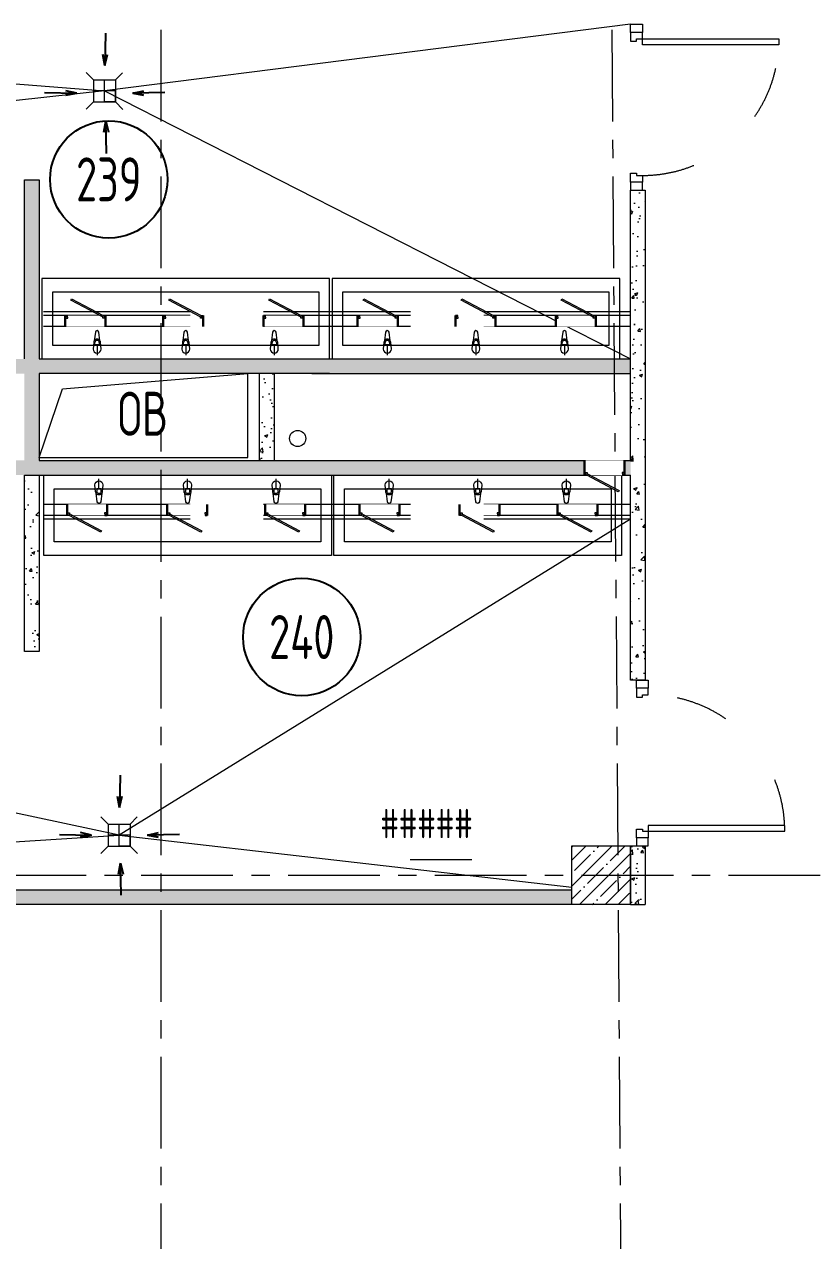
# Model space of a CAD drawing. Header units: millimetres. Extents: x -65527 to 8894748, y -37603 to 223697.
# Drawn here: x -26993 to -21624, y 22665 to 30956 of the extents above; entities that cross this region are included whole.
import ezdxf
from ezdxf import colors
from ezdxf.entities.mleader import LeaderData, LeaderLine
from ezdxf.enums import TextEntityAlignment as Align
from ezdxf.math import Vec2, Vec3

# ---------------------------------------------------------------- set-up
doc = ezdxf.new("R2010")
doc.units = ezdxf.units.MM
doc.header["$LTSCALE"] = 10
for name, pattern in [('ACAD_ISO03W100', [30, 12, -18]), ('ADSK_Штриховая_ш2 п1', [3, 2, -1]), ('CENTER', [2, 1.25, -0.25, 0.25, -0.25])]:
    doc.linetypes.add(name, pattern=pattern)
for name, color, linetype, lineweight in [('_0', 250, 'Continuous', 9), ('АР_Номер помещения', 1, 'Continuous', 25), ('АР_Оси', 142, 'Continuous', 9), ('АР_Помещения_площадь', 19, 'Continuous', 9)]:
    doc.layers.add(name, color=color, linetype=linetype, lineweight=lineweight)
doc.layers.add('Архитектура', color=251, linetype='Continuous')
doc.layers.add('ТХ_ВК_трапы', color=5, linetype='Continuous')
doc.styles.add('ICOCPEUR', font='isocpeur.ttf')
doc.styles.add('ISOCPEUR', font='isocpeur.ttf', dxfattribs={"width": 0.7})
doc.styles.get("Standard").update_dxf_attribs({"font": 'ARIALN.TTF'})
pattern_1 = [(50, (30232.33, -93445.12), (215.17805, -18.82564), [22.5, -247.5]), (355, (30232.33, -93445.12), (-41.6254, 225.65764), [18, -198]), (100.45144, (30250.26, -93446.7), (173.55265, 206.832), [19.12206, -210.34263]), (46.1842, (30232.33, -93385.12), (320.1724, -49.6558), [33.75, -371.25]), (96.63564, (30259, -93389.26), (280.3986, 292.2356), [28.6831, -315.5141]), (351.18416, (30232.33, -93385.12), (280.3986, 292.2356), [27, -297]), (21, (30262.33, -93400.12), (179.07212, -120.78567), [22.5, -247.5]), (326, (30262.33, -93400.12), (72.9946, 217.545), [18, -198]), (71.45144, (30277.25, -93410.19), (252.0667, 96.75935), [19.12206, -210.34263]), (37.5, (30232.33, -93445.12), (3.647957, 99.868156), [0, -195.6, 0, -201, 0, -198.75]), (7.5, (30232.33, -93445.12), (78.92086, 118.32351), [0, -114.6, 0, -191.1, 0, -75.75]), (327.5, (30165.43, -93445.12), (160.14673, -6.76646), [0, -75, 0, -234, 0, -310.5]), (317.5, (30135.43, -93445.12), (174.95585, 30.0315), [0, -97.5, 0, -155.4, 0, -220.5])]

# ---------------------------------------------------------------- blocks, each defined once
blk = doc.blocks.new('_DOTSMALL')
at = {"color": 0, "linetype": 'ByBlock', "const_width": 0.5}
blk.add_lwpolyline([(-0.0625, 0, 1), (0.0625, 0, 1)], format="xyb", close=True, dxfattribs=at)
blk = doc.blocks.new('*U104')
for points in [[(0, 0), (0, -80), (55, -80), (55, 0), (0, 0)], [(55, -80), (55, 0), (115, 0), (115, -40), (100, -40), (100, -80), (55, -80)], [(1075, -80), (1075, 0), (1015, 0), (1015, -40), (1030, -40), (1030, -80), (1075, -80)], [(1130, 0), (1130, -80), (1075, -80), (1075, 0), (1130, 0)]]:
    blk.add_lwpolyline(points)
blk.add_lwpolyline([(100, -80), (100, -1010), (140, -1010), (140, -80)], close=True)
at = {"linetype": 'ACAD_ISO03W100', "ltscale": 3}
blk.add_arc((100, -80), 930, 270, 0, dxfattribs=at)
blk = doc.blocks.new('*U64')
for points in [[(-55, -80), (-55, 0), (-115, 0), (-115, -40), (-100, -40), (-100, -80), (-55, -80)], [(0, 0), (0, -80), (-55, -80), (-55, 0), (0, 0)], [(-1130, 0), (-1130, -80), (-1075, -80), (-1075, 0), (-1130, 0)], [(-1075, -80), (-1075, 0), (-1015, 0), (-1015, -40), (-1030, -40), (-1030, -80), (-1075, -80)]]:
    blk.add_lwpolyline(points)
blk.add_lwpolyline([(-100, -80), (-100, -1010), (-140, -1010), (-140, -80)], close=True)
at = {"linetype": 'ACAD_ISO03W100', "ltscale": 3}
blk.add_arc((-100, -80), 930, 180, 270, dxfattribs=at)
blk = doc.blocks.new('*U263')
at = {"layer": 'АР_Номер помещения', "color": 7}
blk.add_circle((-12287.3, 1116.1), 400, dxfattribs=at)
at = {"layer": 'АР_Помещения_площадь', "color": 7}
blk.add_line((-17480.6, 1658.5), (-17903, 1658.5), dxfattribs=at)
at = {"color": 7, "style": 'ISOCPEUR', "width": 0.7, "flags": 1}
blk.add_attdef('КАТЕГОРИЯ', (-499.2, -2092.2), '', height=250, dxfattribs=at)
at = {"layer": 'АР_Номер помещения', "color": 7, "style": 'ISOCPEUR', "width": 0.7}
blk.add_attdef('НОМЕР_ПОМЕЩЕНИЯ', text='', height=300, dxfattribs=at).set_placement((-12287.3, 1116.1), align=Align.MIDDLE_CENTER)
at = {"layer": 'АР_Помещения_площадь', "color": 7, "style": 'ISOCPEUR', "width": 0.7}
blk.add_attdef('ПЛОЩАДЬ_ПОМЕЩЕНИЯ', text='', height=200, dxfattribs=at).set_placement((-17475.8, 1905), align=Align.MIDDLE_RIGHT)
at = {"layer": 'АР_Помещения_площадь', "color": 7, "lineweight": 30, "width": 0.7, "flags": 104}
blk.add_attdef('ИМЯ_ПОМЕЩЕНИЯ', text='', height=100, dxfattribs=at).set_placement((157.6, 1217.1), align=Align.MIDDLE_CENTER)
blk = doc.blocks.new('*U255')
at = {"layer": 'АР_Номер помещения', "color": 7}
blk.add_circle((-10972.8, 1736.8), 400, dxfattribs=at)
at = {"layer": 'АР_Помещения_площадь', "color": 7}
blk.add_line((-9813.3, 218.3), (-10235.6, 218.3), dxfattribs=at)
at = {"color": 7, "style": 'ISOCPEUR', "width": 0.7, "flags": 1}
blk.add_attdef('КАТЕГОРИЯ', (-499.2, -2092.2), '', height=250, dxfattribs=at)
at = {"layer": 'АР_Номер помещения', "color": 7, "style": 'ISOCPEUR', "width": 0.7}
blk.add_attdef('НОМЕР_ПОМЕЩЕНИЯ', text='', height=300, dxfattribs=at).set_placement((-10972.8, 1736.8), align=Align.MIDDLE_CENTER)
at = {"layer": 'АР_Помещения_площадь', "color": 7, "lineweight": 30, "width": 0.7, "flags": 104}
blk.add_attdef('ИМЯ_ПОМЕЩЕНИЯ', text='', height=100, dxfattribs=at).set_placement((157.6, 1217.1), align=Align.MIDDLE_CENTER)
at = {"layer": 'АР_Помещения_площадь', "color": 7, "style": 'ISOCPEUR', "width": 0.7}
blk.add_attdef('ПЛОЩАДЬ_ПОМЕЩЕНИЯ', text='', height=200, dxfattribs=at).set_placement((-9808.4, 464.8), align=Align.MIDDLE_RIGHT)
blk = doc.blocks.new('Из_буфера31843')
for p, q in [((365.8, 166.1), (359.2, 113.1)), ((394.6, 113.1), (388, 166.1)), ((915.8, 166.1), (909.2, 113.1)), ((944.6, 113.1), (938, 166.1)), ((1465.7, 166.1), (1459.1, 113.1)), ((1494.5, 113.1), (1487.9, 166.1)), ((355.9, 103.6), (351.9, 61.7)), ((363.3, 86.6), (363.3, 101.5)), ((390.5, 86.6), (363.3, 86.6)), ((390.5, 101.5), (390.5, 86.6)), ((401.9, 61.7), (397.9, 103.6)), ((905.9, 103.6), (901.9, 61.7)), ((913.3, 86.6), (913.3, 101.5)), ((940.5, 86.6), (913.3, 86.6)), ((940.5, 101.5), (940.5, 86.6)), ((951.9, 61.7), (947.9, 103.6)), ((1455.8, 103.6), (1451.8, 61.7)), ((1463.2, 86.6), (1463.2, 101.5)), ((1490.4, 86.6), (1463.2, 86.6)), ((1490.4, 101.5), (1490.4, 86.6)), ((1501.8, 61.7), (1497.8, 103.6))]:
    blk.add_line(p, q)
at = {"lineweight": 13, "ltscale": 500}
for p, q in [((376.9, 85), (376.9, 22.5)), ((926.9, 85), (926.9, 22.5)), ((1476.9, 85), (1476.9, 22.5))]:
    blk.add_line(p, q, dxfattribs=at)
for points in [[(1819.9, 500), (33.9, 500), (33.9, 0), (1819.9, 0)], [(1754.9, 415), (98.9, 415), (98.9, 85), (1754.9, 85)]]:
    blk.add_lwpolyline(points, close=True)
for centre, major_axis, start_param, end_param in [((376.9, 164.7), (-7.91, 7.91), 4.051589, 6.943986), ((926.9, 164.7), (-7.91, 7.91), 4.051589, 6.943986), ((1476.8, 164.7), (-7.91, 7.91), 4.051589, 6.943986), ((376.9, 101.7), (-14.9, -14.9), -1.35736, -0.875625), ((376.9, 101.7), (-14.9, 14.9), 4.498953, 6.496621), ((376.9, 101.5), (-9.62, 9.62), 3.926991, 7.068583), ((376.9, 101.7), (-14.9, 14.9), 4.017217, 4.498953), ((926.9, 101.7), (-14.9, -14.9), -1.35736, -0.875625), ((926.9, 101.7), (-14.9, 14.9), 4.498953, 6.496621), ((926.9, 101.5), (-9.62, 9.62), 3.926991, 7.068583), ((926.9, 101.7), (-14.9, 14.9), 4.017217, 4.498953), ((1476.8, 101.7), (-14.9, -14.9), -1.35736, -0.875625), ((1476.8, 101.7), (-14.9, 14.9), 4.498953, 6.496621), ((1476.8, 101.5), (-9.62, 9.62), 3.926991, 7.068583), ((1476.8, 101.7), (-14.9, 14.9), 4.017217, 4.498953), ((376.9, 61.7), (-17.7, -17.7), -0.785398, 2.356194), ((926.9, 61.7), (-17.7, -17.7), -0.785398, 2.356194), ((1476.8, 61.7), (-17.7, -17.7), -0.785398, 2.356194)]:
    blk.add_ellipse(centre, major_axis=major_axis, ratio=1, start_param=start_param, end_param=end_param)
blk = doc.blocks.new('Трап ТХ')
at = {"layer": 'ТХ_ВК_трапы', "color": 5, "lineweight": 0}
for p, q in [((305243.2, -196674.3), (305292.9, -196724.5)), ((305292.9, -196724.5), (305292.9, -196874.5)), ((305292.9, -196724.5), (305442.2, -196724.5)), ((305367.6, -196874.5), (305367.6, -196724.5)), ((305491.2, -196675.5), (305442.2, -196724.5)), ((305442.2, -196724.5), (305442.2, -196874.5)), ((305442.2, -196799.5), (305292.9, -196799.5)), ((305442.2, -196874.5), (305442.2, -196799.5)), ((305243.2, -196924.3), (305292.9, -196874.5)), ((305292.9, -196874.5), (305442.2, -196874.5)), ((305442.2, -196874.5), (305367.6, -196874.5)), ((305493.2, -196925.5), (305442.2, -196874.5))]:
    blk.add_line(p, q, dxfattribs=at)
blk = doc.blocks.new('A$C985b353d')
at = {"layer": 'ТХ_ВК_трапы', "ltscale": 100}
for p, q in [((6.4, 408.7), (2.2, 189.2)), ((2.2, 189.2), (-11.2, 263.5)), ((-11.2, 263.5), (2.2, 189.2)), ((2.2, 189.2), (19.8, 264.3)), ((-407.4, 3.3), (-187.9, -0.9)), ((-187.9, -0.9), (-263, 16.7)), ((192.3, -0.9), (267.4, 16.7)), ((411.8, 3.3), (192.3, -0.9)), ((-187.9, -0.9), (-262.2, -14.3)), ((-262.2, -14.3), (-187.9, -0.9)), ((192.3, -0.9), (266.6, -14.3)), ((266.6, -14.3), (192.3, -0.9)), ((9.7, -190.8), (-3.8, -265.2)), ((-3.8, -265.2), (9.7, -190.8)), ((13.8, -410.3), (9.7, -190.8)), ((9.7, -190.8), (27.3, -265.9))]:
    blk.add_line(p, q, dxfattribs=at)
blk = doc.blocks.new('*U235')
at = {"color": 7}
blk.add_wipeout([(-565, 60), (445, 60), (445, -218), (-565, -218)], dxfattribs=at)
for p, q in [((-530, 60), (-565, 60)), ((-550, 60), (-550, -10)), ((-550, -10), (-550, 60)), ((-510, 60), (-530, 60)), ((-510, 20), (-510, 60)), ((-500, 20), (-510, 20)), ((-500, -10), (-500, 20)), ((380, -10), (380, 20)), ((380, 20), (390, 20)), ((390, 20), (390, 60)), ((390, 60), (410, 60)), ((410, 60), (445, 60)), ((430, 60), (430, -10)), ((430, -10), (430, 60)), ((-565, -10), (-530, -10)), ((-530, -10), (-500, -10)), ((410, -10), (380, -10)), ((445, -10), (410, -10))]:
    blk.add_line(p, q)
at = {"lineweight": 30}
for p, q in [((-565, 60), (-565, -218)), ((445, 60), (445, -218))]:
    blk.add_line(p, q, dxfattribs=at)
blk.add_lwpolyline([(389, 60), (370, 25), (-424, 448), (-406, 483)], close=True)
blk = doc.blocks.new('*U237')
at = {"color": 7}
blk.add_wipeout([(-565, 60), (445, 60), (445, -313), (-565, -313)], dxfattribs=at)
for p, q in [((-530, 60), (-565, 60)), ((-550, 60), (-550, -10)), ((-550, -10), (-550, 60)), ((-510, 60), (-530, 60)), ((-510, 20), (-510, 60)), ((-500, 20), (-510, 20)), ((-500, -10), (-500, 20)), ((380, -10), (380, 20)), ((380, 20), (390, 20)), ((390, 20), (390, 60)), ((390, 60), (410, 60)), ((410, 60), (445, 60)), ((430, 60), (430, -10)), ((430, -10), (430, 60)), ((-565, -10), (-530, -10)), ((-530, -10), (-500, -10)), ((410, -10), (380, -10)), ((445, -10), (410, -10))]:
    blk.add_line(p, q)
at = {"lineweight": 30}
for p, q in [((-565, 60), (-565, -313)), ((445, 60), (445, -313))]:
    blk.add_line(p, q, dxfattribs=at)
blk.add_lwpolyline([(389, 60), (370, 25), (-424, 448), (-406, 483)], close=True)

msp = doc.modelspace()

# ---------------------------------------------------------------- hatches: boundary and pattern name
at = {"layer": '_0', "ltscale": 100}
h = msp.add_hatch(dxfattribs=at)
h.set_pattern_fill('AR-CONC', color=256, scale=30)
h.set_pattern_definition(pattern_1)
h.paths.add_polyline_path([(-31378.4, 33905.6), (-31478.4, 33905.6), (-31478.4, 32540.6), (-32193.4, 32540.6), (-32213.4, 33905.6), (-32313.4, 33905.6), (-32313.4, 25055.5), (-33863.4, 25055.6), (-33863.4, 24955.6), (-29263.4, 24955.8), (-29263.4, 25055.8), (-32213.4, 25055.6), (-32213.4, 27883.4), (-30713.4, 27883.4), (-30713.4, 27883.4), (-27013.4, 27883.4), (-27013.4, 27883.4), (-22863.4, 27883.4), (-22863.4, 27983.1), (-24914.6, 27983.2), (-24914.6, 28575.3), (-24914.6, 28575.2), (-24914.6, 27983.3), (-26893.4, 27983.4), (-26893.4, 28575.2), (-26993.4, 28575.2), (-26993.4, 27983.4), (-26993.4, 27983.4), (-26993.4, 28575.2), (-28018.4, 28575.2), (-26993.4, 28574.5), (-26993.4, 27983.4), (-28018.4, 27983.4), (-29263.4, 27983.4), (-29263.4, 28575.2), (-29263.4, 27983.4), (-30811, 27984.8), (-30813.4, 28575.2), (-30813.4, 28575.2), (-30813.4, 27984.2), (-30713.4, 27983.4), (-30713.4, 28575.2), (-30813.4, 28575.2), (-30813.4, 27983.4), (-30813.4, 28575.2), (-30813.4, 28575.2), (-30813.4, 27983.4), (-32213.4, 27983.4), (-32213.4, 28575.2), (-22863.4, 28574.9), (-22863.5, 28003.1), (-22863.4, 28003.1), (-22863.4, 28675.2), (-23585.8, 28675.1), (-26893.4, 28675.3), (-26893.4, 29895.2), (-26993.4, 29895.2), (-26993.4, 28675.2), (-32213.4, 28675.2), (-32213.4, 30955.6), (-29263.4, 30955.6), (-29263.4, 31055.6), (-32213.4, 31055.6), (-32193.4, 32540.6), (-31478.4, 32540.6), (-31478.4, 31055.6), (-31378.4, 31055.6)])
h = msp.add_hatch(dxfattribs=at)
h.set_pattern_fill('AR-CONC', color=256, scale=30)
h.set_pattern_definition(pattern_1)
h.paths.add_polyline_path([(-22863.4, 26485.6), (-22863.4, 29825.6), (-22763.4, 29825.6), (-22763.4, 26485.6)])
h = msp.add_hatch(dxfattribs=at)
h.set_pattern_fill('AR-CONC', color=256, scale=30)
h.set_pattern_definition(pattern_1)
h.paths.add_polyline_path([(-25292.6, 28575.2), (-25392.6, 28575.2), (-25392.6, 27983.4), (-25292.6, 27983.4)])
h = msp.add_hatch(dxfattribs=at)
h.set_pattern_fill('AR-CONC', color=256, scale=30)
h.set_pattern_definition(pattern_1)
h.paths.add_polyline_path([(-26993.4, 27883.4), (-26993.4, 26681), (-26893.4, 26681), (-26893.4, 27883.4)])
h = msp.add_hatch(dxfattribs=at)
h.set_pattern_fill('ANSI35', color=256, scale=500)
h.set_pattern_definition([(45, (-980315.53, 65227.03), (-88.388348, 88.388348), []), (45, (-980227.14, 65227.03), (-88.388348, 88.388348), [156.25, -31.25, 0, -31.25])])
h.paths.add_polyline_path([(-22863.4, 25355.6), (-23263.4, 25355.6), (-23263.4, 24955.6), (-22863.4, 24955.6)])
h = msp.add_hatch(dxfattribs=at)
h.set_pattern_fill('AR-CONC', color=256, scale=30)
h.set_pattern_definition(pattern_1)
h.paths.add_polyline_path([(-22763.4, 25155.6), (-22863.4, 25155.6), (-22863.4, 24955.6), (-22763.4, 24955.6)])
h.paths.add_polyline_path([(-22763.4, 25355.6), (-22863.4, 25355.6), (-22863.4, 25155.6), (-22763.4, 25155.6)])
h = msp.add_hatch(dxfattribs=at)
h.set_pattern_fill('AR-CONC', color=256, scale=30)
h.set_pattern_definition(pattern_1)
h.paths.add_polyline_path([(-23263.4, 25055.5), (-28863.4, 25055.5), (-28863.4, 24955.6), (-23263.4, 24955.6)])

# ---------------------------------------------------------------- linework, layer by layer
msp.add_line((-22863.4, 24955.6), (-22763.4, 24955.6), dxfattribs=at)
at = {"layer": '_0', "ltscale": 500}
for points in [[(-32213.4, 30955.6), (-26447.6, 30501.2), (-32193.4, 29870.2)], [(-22863.4, 30955.6), (-26447.6, 30501.2), (-22863.4, 28675.2)], [(-22863.4, 27583), (-26347.6, 25429.4), (-23263.4, 25075.6)], [(-32213.4, 25055.6), (-26347.6, 25429.4), (-32213.4, 26681)]]:
    msp.add_lwpolyline(points, dxfattribs=at)
at = {"layer": '_0', "ltscale": 100}
for points in [[(-26993.4, 28675.2), (-26993.4, 29895.2)], [(-26993.4, 29895.2), (-26893.4, 29895.2)], [(-26893.4, 29895.2), (-26893.4, 28675.2)], [(-22863.4, 27983.1), (-22863.4, 29825.6), (-22763.4, 29825.6), (-22763.4, 26485.6), (-22863.4, 26485.6)], [(-26893.4, 28675.2), (-22863.4, 28675.2)], [(-26893.4, 28675.2), (-24914.6, 28675.2)], [(-25154.6, 28575.2), (-26893.4, 28575.2)], [(-26893.4, 28575.2), (-26893.4, 27983.4)], [(-24914.6, 28575.2), (-26893.4, 28575.2)], [(-25392.6, 27983.4), (-25392.6, 28575.2)], [(-25292.6, 28575.2), (-25292.6, 27983.4)], [(-25034.6, 28575.2), (-22863.4, 28574.8)], [(-22863.4, 27983.1), (-22863.4, 28575.2)], [(-26893.4, 27983.4), (-25154.6, 27983.4)], [(-26893.4, 27983.4), (-24914.6, 27983.4)], [(-25034.6, 27983.1), (-23454.2, 27983.1)], [(-23465.6, 27983.1), (-22863.4, 27983.1)], [(-26993.4, 27883.4), (-22863.4, 27883.4)], [(-26993.4, 26681), (-26993.4, 27883.4)], [(-26993.4, 27883.4), (-24914.6, 27883.4)], [(-26893.4, 27883.4), (-26893.4, 26681)], [(-22863.4, 26485.6), (-22863.4, 27883.4)], [(-26893.4, 26681), (-26993.4, 26681)], [(-22863.5, 24955.6), (-22863.4, 25355.6)], [(-22863.4, 25355.6), (-22763.4, 25355.6), (-22763.4, 24955.6)], [(-28863.4, 25055.4), (-25090.8, 25055.5)], [(-25223.4, 25055.5), (-23263.4, 25055.6)], [(-23263.4, 24955.6), (-28863.4, 24955.5)]]:
    msp.add_lwpolyline(points, dxfattribs=at)
at = {"layer": '_0', "linetype": 'ADSK_Штриховая_ш2 п1', "ltscale": 50}
for points in [[(-22863.4, 28995.6), (-26893.4, 28995.6)], [(-22863.4, 28970.6), (-26893.4, 28970.6)], [(-22863.4, 28895.6), (-26893.4, 28895.6)], [(-22863.4, 27683), (-26893.4, 27683)], [(-22863.4, 27608), (-26893.4, 27608)], [(-22863.4, 27583), (-26893.4, 27583)]]:
    msp.add_lwpolyline(points, dxfattribs=at)
at = {"layer": '_0'}
msp.add_lwpolyline([(-26893.4, 28003.3), (-25470.1, 28003.3), (-25470.1, 28575.2), (-26893.4, 28575.2)], close=True, dxfattribs=at)
msp.add_lwpolyline([(-26893.4, 28003.3), (-26733.3, 28470.8), (-25470.1, 28575.2)], dxfattribs=at)
at = {"layer": '_0', "ltscale": 100}
msp.add_lwpolyline([(-23263.4, 25355.6), (-22863.4, 25355.6), (-22863.4, 24955.6), (-23263.4, 24955.6)], close=True, dxfattribs=at)
at = {"layer": '_0', "ltscale": 500}
msp.add_circle((-25131.5, 28132.7), 55, dxfattribs=at)
at = {"layer": 'АР_Оси', "linetype": 'CENTER', "ltscale": 50}
for p, q in [((-26063.4, 40918), (-26063.4, -14814.3)), ((-23063.4, 40918), (-22663.4, -14814.3)), ((-59197.1, 25155.6), (23981.3, 25155.6))]:
    msp.add_line(p, q, dxfattribs=at)

# ---------------------------------------------------------------- block references
at = {"layer": '_0', "rotation": 90.00000000000001}
for name, p in [('*U64', (-22863.4, 30955.6)), ('*U104', (-22823.4, 25355.6))]:
    msp.add_blockref(name, p, dxfattribs=at)
at = {"layer": '_0', "ltscale": 500}
for p in [(-26447.6, 30486.5), (-26347.6, 25429.4)]:
    msp.add_blockref('A$C985b353d', p, dxfattribs=at)
at = {"layer": '_0'}
ref = msp.add_blockref('*U263', (-14130.8, 28782.4), dxfattribs=at)
ref.add_attrib('НОМЕР_ПОМЕЩЕНИЯ', '239', dxfattribs={"layer": 'АР_Номер помещения', "color": 7, "height": 300, "style": 'ISOCPEUR', "width": 0.7}).set_placement((-26418.1, 29898.5), align=Align.MIDDLE_CENTER)
ref.add_attrib('ПЛОЩАДЬ_ПОМЕЩЕНИЯ', '#####', dxfattribs={"layer": 'АР_Помещения_площадь', "color": 7, "height": 200, "style": 'ISOCPEUR', "width": 0.7}).set_placement((-31606.6, 30687.4), align=Align.MIDDLE_RIGHT)
for p in [(-331815.2, 227300.8), (-331715.2, 222228.9)]:
    msp.add_blockref('Трап ТХ', p, dxfattribs=at)
at = {"layer": '_0', "xscale": 1.097155037848826, "yscale": 1.097155037848826, "zscale": 1.097155037848826}
for p in [(-26911.1, 28674.9), (-24934.4, 28674.9)]:
    msp.add_blockref('Из_буфера31843', p, dxfattribs=at)
at = {"layer": '_0', "xscale": -1.097155037848826, "yscale": 1.097155037848826, "zscale": 1.097155037848826, "rotation": 180}
for p in [(-26898.8, 27883.4), (-24921.7, 27883.4)]:
    msp.add_blockref('Из_буфера31843', p, dxfattribs=at)
at = {"layer": '_0'}
ref = msp.add_blockref('*U255', (-14130.8, 25042.7), dxfattribs=at)
ref.add_attrib('НОМЕР_ПОМЕЩЕНИЯ', '240', dxfattribs={"layer": 'АР_Номер помещения', "color": 7, "height": 300, "style": 'ISOCPEUR', "width": 0.7}).set_placement((-25103.7, 26779.5), align=Align.MIDDLE_CENTER)
ref.add_attrib('ПЛОЩАДЬ_ПОМЕЩЕНИЯ', '#####', dxfattribs={"layer": 'АР_Помещения_площадь', "color": 7, "height": 200, "style": 'ISOCPEUR', "width": 0.7}).set_placement((-23939.2, 25507.6), align=Align.MIDDLE_RIGHT)

# ---------------------------------------------------------------- texts
at = {"layer": '_0', "ltscale": 100, "insert": (-26187.1, 28301.1), "char_height": 300, "attachment_point": 5, "line_spacing_factor": 0.7, "style": 'ICOCPEUR'}
msp.add_mtext('\\A1;{\\W0.7;ОВ}', dxfattribs=at)

# ---------------------------------------------------------------- leaders
at = {"layer": '_0'}
ml = msp.add_multileader_mtext('Standard', dxfattribs=at)
ml.set_content('Л.4', color=256, style='ISOCPEUR')
ml.set_leader_properties(color=256, linetype='Continuous', lineweight=-1)
ml.set_arrow_properties(name='DOTSMALL')
ml.build(insert=Vec2(0, 0))
ml.multileader.update_dxf_attribs({"has_text_frame": 1, "text_left_attachment_type": 4, "text_right_attachment_type": 4, "dogleg_length": 100, "arrow_head_size": 180})
ctx = ml.context
ctx.base_point, ctx.char_height, ctx.arrow_head_size, ctx.landing_gap_size, ctx.plane_origin = Vec3(-22131.6, 36408.2), 250, 180, 50, Vec3(5986.9, 24271.5)
ctx.left_attachment, ctx.right_attachment = 4, 4
notes = []
notes.append((ctx, [(0, (0, 0, 0), (0, 0), (1, 0), 1, [])]))
ctx.mtext.insert, ctx.mtext.width, ctx.mtext.line_spacing_style, ctx.mtext.flow_direction = Vec3(-22081.6, 36741.6), 852.697, 2, 5
ml = msp.add_multileader_mtext('Standard', dxfattribs=at)
ml.set_content('+2,045', color=256, style='ISOCPEUR')
ml.set_leader_properties(color=256, linetype='Continuous', lineweight=-1)
ml.set_arrow_properties(name='DOTSMALL')
ml.build(insert=Vec2(0, 0))
ml.multileader.update_dxf_attribs({"has_text_frame": 1, "text_left_attachment_type": 4, "text_right_attachment_type": 4, "dogleg_length": 100, "arrow_head_size": 180})
ctx = ml.context
ctx.base_point, ctx.char_height, ctx.arrow_head_size, ctx.landing_gap_size, ctx.plane_origin = Vec3(-22344.1, 35430.7), 250, 180, 50, Vec3(-23645.5, 33872)
ctx.left_attachment, ctx.right_attachment = 4, 4
notes.append((ctx, [(0, (0, 0, 0), (0, 0), (1, 0), 1, [])]))
ctx.mtext.insert, ctx.mtext.width, ctx.mtext.line_spacing_style, ctx.mtext.flow_direction = Vec3(-22294.1, 35764.1), 852.697, 2, 5
at = {"layer": 'Архитектура', "lineweight": 25, "transparency": 33554684}
ml = msp.add_multileader_mtext('Standard', dxfattribs=at)
ml.set_content('Л.4', color=256, style='ISOCPEUR')
ml.set_leader_properties(color=256, linetype='Continuous', lineweight=-1)
ml.set_arrow_properties(name='DOTSMALL')
ml.build(insert=Vec2(0, 0))
ml.multileader.update_dxf_attribs({"has_text_frame": 1, "text_left_attachment_type": 4, "text_right_attachment_type": 4, "dogleg_length": 100, "arrow_head_size": 180})
ctx = ml.context
ctx.base_point, ctx.char_height, ctx.arrow_head_size, ctx.landing_gap_size, ctx.plane_origin = Vec3(-22530.3, 125291), 250, 180, 50, Vec3(5590.1, 113133.3)
ctx.left_attachment, ctx.right_attachment = 4, 4
notes.append((ctx, [(0, (0, 0, 0), (0, 0), (1, 0), 1, [])]))
ctx.mtext.insert, ctx.mtext.width, ctx.mtext.line_spacing_style, ctx.mtext.flow_direction = Vec3(-22480.3, 125624.3), 852.697, 2, 5
ml = msp.add_multileader_mtext('Standard', dxfattribs=at)
ml.set_content('+8,400', color=256, style='ISOCPEUR')
ml.set_leader_properties(color=256, linetype='Continuous', lineweight=-1)
ml.set_arrow_properties(name='DOTSMALL')
ml.build(insert=Vec2(0, 0))
ml.multileader.update_dxf_attribs({"has_text_frame": 1, "text_left_attachment_type": 4, "text_right_attachment_type": 4, "dogleg_length": 100, "arrow_head_size": 180})
ctx = ml.context
ctx.base_point, ctx.char_height, ctx.arrow_head_size, ctx.landing_gap_size, ctx.plane_origin = Vec3(-22635.7, 123328.9), 250, 180, 50, Vec3(-22092.4, 124131.8)
ctx.left_attachment, ctx.right_attachment = 4, 4
notes.append((ctx, [(0, (0, 0, 0), (0, 0), (1, 0), 1, [])]))
ctx.mtext.insert, ctx.mtext.width, ctx.mtext.line_spacing_style, ctx.mtext.flow_direction = Vec3(-22585.7, 123662.2), 852.697, 2, 5
ml = msp.add_multileader_mtext('Standard', dxfattribs=at)
ml.set_content('+8,400', color=256, style='ISOCPEUR')
ml.set_leader_properties(color=256, linetype='Continuous', lineweight=-1)
ml.set_arrow_properties(name='DOTSMALL')
ml.build(insert=Vec2(0, 0))
ml.multileader.update_dxf_attribs({"has_text_frame": 1, "text_left_attachment_type": 4, "text_right_attachment_type": 4, "dogleg_length": 100, "arrow_head_size": 180})
ctx = ml.context
ctx.base_point, ctx.char_height, ctx.arrow_head_size, ctx.landing_gap_size, ctx.plane_origin = Vec3(-38957.8, 116848.7), 250, 180, 50, Vec3(-38730.6, 116641.5)
ctx.left_attachment, ctx.right_attachment = 4, 4
notes.append((ctx, [(0, (0, 0, 0), (0, 0), (1, 0), 1, [])]))
ctx.mtext.insert, ctx.mtext.width, ctx.mtext.line_spacing_style, ctx.mtext.flow_direction = Vec3(-38907.8, 117182), 852.697, 2, 5
ml = msp.add_multileader_mtext('Standard', dxfattribs=at)
ml.set_content('+8,400', color=256, style='ISOCPEUR')
ml.set_leader_properties(color=256, linetype='Continuous', lineweight=-1)
ml.set_arrow_properties(name='DOTSMALL')
ml.build(insert=Vec2(0, 0))
ml.multileader.update_dxf_attribs({"has_text_frame": 1, "text_left_attachment_type": 4, "text_right_attachment_type": 4, "dogleg_length": 100, "arrow_head_size": 180})
ctx = ml.context
ctx.base_point, ctx.char_height, ctx.arrow_head_size, ctx.landing_gap_size, ctx.plane_origin = Vec3(-48794, 106975.3), 250, 180, 50, Vec3(-48566.8, 106768.1)
ctx.left_attachment, ctx.right_attachment = 4, 4
notes.append((ctx, [(0, (0, 0, 0), (0, 0), (1, 0), 1, [])]))
ctx.mtext.insert, ctx.mtext.width, ctx.mtext.line_spacing_style, ctx.mtext.flow_direction = Vec3(-48744, 107308.6), 852.697, 2, 5
ml = msp.add_multileader_mtext('Standard', dxfattribs=at)
ml.set_content('+8,400', color=256, style='ISOCPEUR')
ml.set_leader_properties(color=256, linetype='Continuous', lineweight=-1)
ml.set_arrow_properties(name='DOTSMALL')
ml.build(insert=Vec2(0, 0))
ml.multileader.update_dxf_attribs({"has_text_frame": 1, "text_left_attachment_type": 4, "text_right_attachment_type": 4, "dogleg_length": 100, "arrow_head_size": 180})
ctx = ml.context
ctx.base_point, ctx.char_height, ctx.arrow_head_size, ctx.landing_gap_size, ctx.plane_origin = Vec3(-28993.7, 93757.2), 250, 180, 50, Vec3(-19627, 92938.5)
ctx.left_attachment, ctx.right_attachment = 4, 4
notes.append((ctx, [(0, (0, 0, 0), (0, 0), (1, 0), 1, [])]))
ctx.mtext.insert, ctx.mtext.width, ctx.mtext.line_spacing_style, ctx.mtext.flow_direction = Vec3(-28943.7, 94090.6), 852.697, 2, 5
ml = msp.add_multileader_mtext('Standard', dxfattribs=at)
ml.set_content('Л.3', color=256, style='ISOCPEUR')
ml.set_leader_properties(color=256, linetype='Continuous', lineweight=-1)
ml.set_arrow_properties(name='DOTSMALL')
ml.build(insert=Vec2(0, 0))
ml.multileader.update_dxf_attribs({"has_text_frame": 1, "text_left_attachment_type": 4, "text_right_attachment_type": 4, "dogleg_length": 100, "arrow_head_size": 180})
ctx = ml.context
ctx.base_point, ctx.char_height, ctx.arrow_head_size, ctx.landing_gap_size, ctx.plane_origin = Vec3(-28058.8, 92779.4), 250, 180, 50, Vec3(-1961.2, 79766.2)
ctx.left_attachment, ctx.right_attachment = 4, 4
notes.append((ctx, [(0, (0, 0, 0), (0, 0), (1, 0), 1, [])]))
ctx.mtext.insert, ctx.mtext.width, ctx.mtext.line_spacing_style, ctx.mtext.flow_direction = Vec3(-28008.8, 93112.7), 852.697, 2, 5
ml = msp.add_multileader_mtext('Standard', dxfattribs=at)
ml.set_content('+8,400', color=256, style='ISOCPEUR')
ml.set_leader_properties(color=256, linetype='Continuous', lineweight=-1)
ml.set_arrow_properties(name='DOTSMALL')
ml.build(insert=Vec2(0, 0))
ml.multileader.update_dxf_attribs({"has_text_frame": 1, "text_left_attachment_type": 4, "text_right_attachment_type": 4, "dogleg_length": 100, "arrow_head_size": 180})
ctx = ml.context
ctx.base_point, ctx.char_height, ctx.arrow_head_size, ctx.landing_gap_size, ctx.plane_origin = Vec3(-33940.2, 92557.4), 250, 180, 50, Vec3(-33712.9, 92350.2)
ctx.left_attachment, ctx.right_attachment = 4, 4
notes.append((ctx, [(0, (0, 0, 0), (0, 0), (1, 0), 1, [])]))
ctx.mtext.insert, ctx.mtext.width, ctx.mtext.line_spacing_style, ctx.mtext.flow_direction = Vec3(-33890.2, 92890.7), 852.697, 2, 5
ml = msp.add_multileader_mtext('Standard', dxfattribs=at)
ml.set_content('+6,300', color=256, style='ISOCPEUR')
ml.set_leader_properties(color=256, linetype='Continuous', lineweight=-1)
ml.set_arrow_properties(name='DOTSMALL')
ml.build(insert=Vec2(0, 0))
ml.multileader.update_dxf_attribs({"has_text_frame": 1, "text_left_attachment_type": 4, "text_right_attachment_type": 4, "dogleg_length": 100, "arrow_head_size": 180})
ctx = ml.context
ctx.base_point, ctx.char_height, ctx.arrow_head_size, ctx.landing_gap_size, ctx.plane_origin = Vec3(-28941.7, 87271.1), 250, 180, 50, Vec3(-14490.4, 91428.9)
ctx.left_attachment, ctx.right_attachment = 4, 4
notes.append((ctx, [(0, (0, 0, 0), (0, 0), (1, 0), 1, [])]))
ctx.mtext.insert, ctx.mtext.width, ctx.mtext.line_spacing_style, ctx.mtext.flow_direction = Vec3(-28891.7, 87604.5), 852.697, 2, 5
for ctx, leaders in notes:
    for number, flags, end, landing, length, lines in leaders:
        leader = LeaderData()
        leader.index, (leader.has_last_leader_line, leader.has_dogleg_vector, leader.attachment_direction) = number, flags
        leader.last_leader_point, leader.dogleg_vector, leader.dogleg_length = Vec3(end), Vec3(landing), length
        for number, points, colour, breaks in lines:
            line = LeaderLine()
            line.index, line.vertices, line.color, line.breaks = number, Vec3.list(points), colors.encode_raw_color(colour), breaks
            leader.lines.append(line)
        ctx.leaders.append(leader)

# ---------------------------------------------------------------- next in the draw order: block references
at = {"layer": '_0', "xscale": 0.2701273999331003, "yscale": 0.2701273999331003, "zscale": 0.2701273999331003}
for name, p, rotation in [('*U235', (-26561.8, 28954.4), 0.002280706094175931), ('*U235', (-25895.1, 28954.4), 0.002280706094175931), ('*U235', (-25212.8, 28954.4), 0.002280706094175931), ('*U235', (-24570.4, 28954.4), 0.002280706094175931), ('*U235', (-23903.8, 28954.4), 0.002280706094175931), ('*U235', (-23221.4, 28954.4), 0.002280706094175931), ('*U237', (-23057.1, 27898.7), 180.0022807060942), ('*U235', (-26582.2, 27624.2), 180.0022807060942), ('*U235', (-25899.8, 27624.2), 180.0022807060942), ('*U235', (-25233.2, 27624.2), 180.0022807060942), ('*U235', (-24590.9, 27624.2), 180.0022807060942), ('*U235', (-23908.5, 27624.2), 180.0022807060942), ('*U235', (-23241.8, 27624.2), 180.0022807060942)]:
    msp.add_blockref(name, p, dxfattribs=dict(at, rotation=rotation))

doc.saveas('drawing.dxf')
